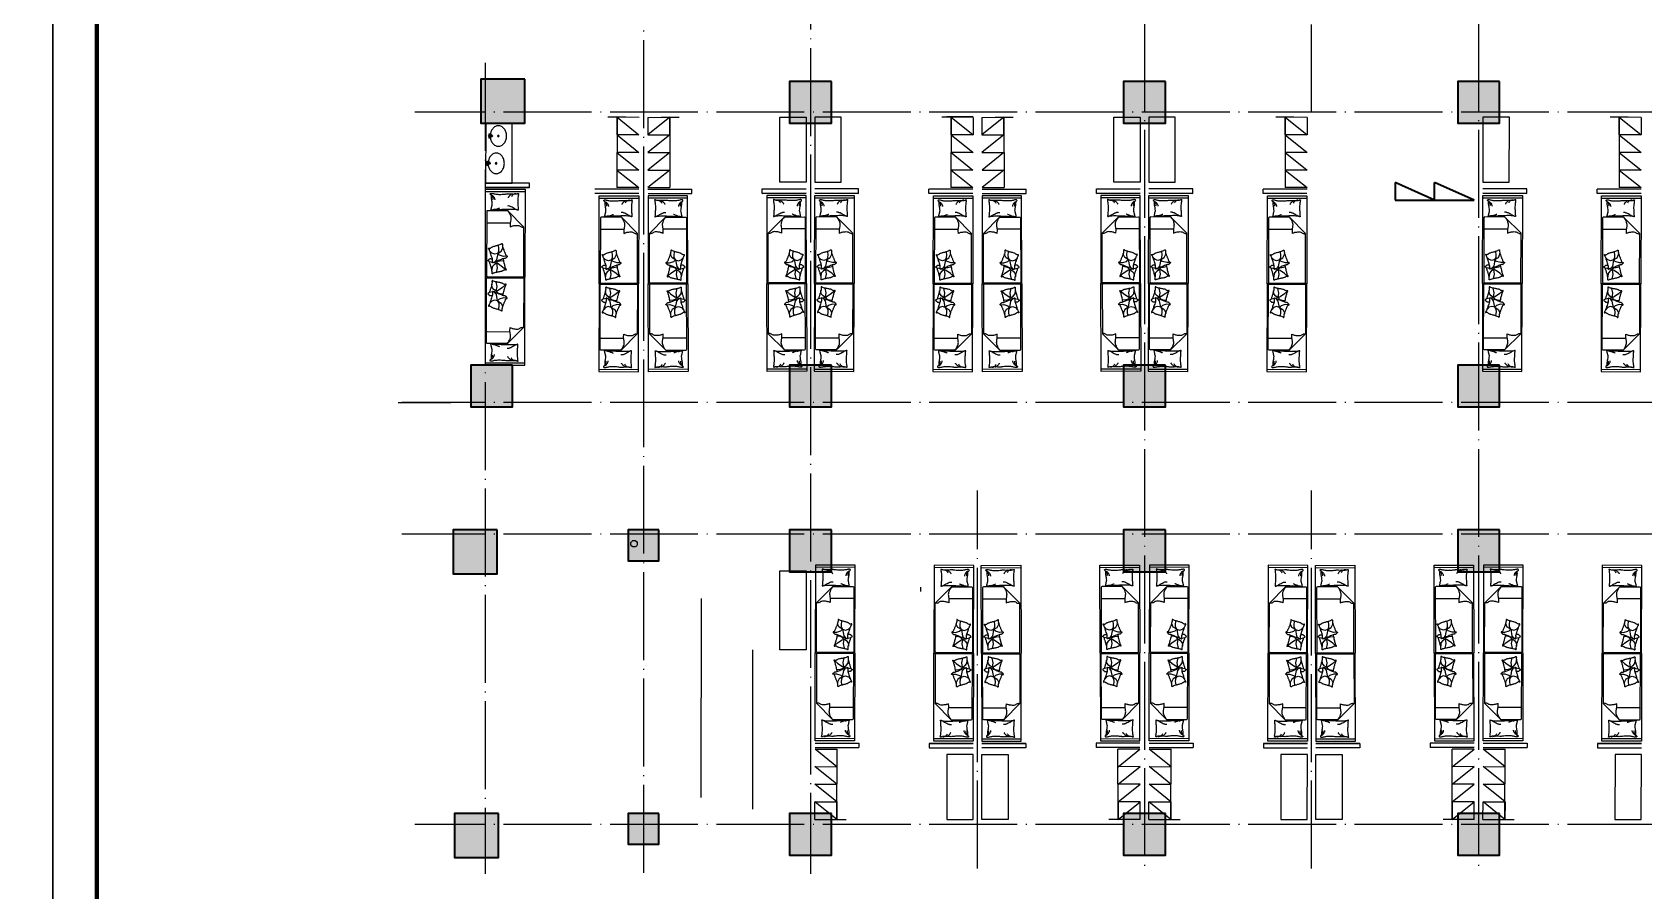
# Model space of a CAD drawing. Extents: x 39238 to 748440, y -374049 to 522939.
# Drawn here: x 157567 to 194230, y 189138 to 208667 of the extents above; entities that cross this region are included whole.
import ezdxf

# ---------------------------------------------------------------- set-up
doc = ezdxf.new("R2010")
doc.units = 0
doc.header["$LTSCALE"] = 1000
doc.header["$MEASUREMENT"] = 0
doc.linetypes.add('DOTE', pattern=[2.42, 2, -0.2, 0.02, -0.2])
for name, color, linetype in [('DOTE', 1, 'DOTE'), ('GROUND', 2, 'Continuous'), ('LVTRY', 6, 'Continuous'), ('PUB_TITLE', 7, 'Continuous'), ('WALL', 2, 'Continuous'), ('家具', 8, 'Continuous')]:
    doc.layers.add(name, color=color, linetype=linetype)
doc.layers.add('砼柱', color=2, linetype='Continuous', lineweight=35)
doc.styles.add('DIM_FONT', font='simplex_.ttf', dxfattribs={"width": 0.7, "bigfont": 'GBCBIG'})

# ---------------------------------------------------------------- blocks, each defined once
blk = doc.blocks.new('M_C55HKH')
for p, q in [((0, -52), (900, -52)), ((26, -509), (26, -1968)), ((503, -489), (46, -489)), ((503, -489), (872, -858)), ((46, -761), (564, -761)), ((872, -1968), (872, -858)), ((146, -1456), (100, -1409)), ((211, -1478), (146, -1456)), ((278, -1459), (211, -1478)), ((278, -1459), (251, -1606)), ((278, -1459), (305, -1407)), ((278, -1459), (357, -1410)), ((317, -1498), (278, -1459)), ((299, -1273), (295, -1270)), ((307, -1352), (299, -1273)), ((305, -1407), (307, -1352)), ((357, -1410), (393, -1337)), ((393, -1337), (392, -1318)), ((163, -1664), (89, -1649)), ((154, -1766), (147, -1841)), ((196, -1718), (154, -1766)), ((249, -1682), (175, -1667)), ((249, -1682), (196, -1718)), ((219, -1643), (211, -1652)), ((251, -1606), (219, -1643)), ((266, -1787), (243, -1892)), ((249, -1682), (286, -1639)), ((249, -1682), (266, -1787)), ((292, -1700), (249, -1682)), ((286, -1639), (333, -1628)), ((391, -1769), (292, -1700)), ((412, -1527), (317, -1498)), ((333, -1628), (405, -1618)), ((469, -1839), (391, -1769)), ((495, -1523), (412, -1527)), ((46, -1988), (852, -1988))]:
    blk.add_line(p, q)
blk.add_lwpolyline([(0, -2000), (0, 0), (900, 0), (900, -2000)], close=True)
for points in [[(135, -134, -0.263368), (107, -115, -0.494818), (116, -96, -0.049225), (134, -94, -0.036831), (158, -96, -0.031893), (196, -104, 0.035782), (230, -111, 0.032941), (319, -117, 0.026564), (430, -111, 0.017905), (468, -106, -0.033397), (488, -104, -0.03204), (525, -104, 0.018442), (590, -107, 0.010837), (654, -107, 0.014624), (702, -104, 0.111249), (725, -96, -0.153708), (742, -92, -0.076444), (749, -94, -0.215512), (751, -96, -0.585858), (748, -99, 0.363489), (744, -102, 0.191716), (743, -113, -0.129675), (745, -130, -0.01735), (742, -147, 0.019326), (740, -162, 0.018818), (733, -230, 0.021828), (732, -289, 0.006204), (734, -323, 0.001963), (740, -430, 0.028341), (744, -466, -0.117014), (744, -475, -0.36606), (742, -476, -0.03973), (728, -473, -0.048309), (715, -468, 0.062981), (704, -464, 0.04058), (681, -461, 0.014345), (614, -458, 0.005484), (488, -459, 0.007153), (392, -462, 0.008762), (350, -465, -0.008153), (304, -468, -0.06251), (247, -463, 0.078669), (201, -461, 0.047825), (179, -466, -0.034494), (148, -473, -0.023571), (123, -476, -0.510228), (122, -475), (129, -445), (150, -363, 0.073041), (152, -343, 0.023305), (146, -282, 0.018299), (142, -259, -0.01097), (135, -221, -0.042281), (132, -187, -0.027201), (135, -133)], [(133, -150, -0.05369), (148, -163, -0.070312), (156, -175, -0.015448), (159, -183, -0.013244), (163, -194, -0.082127), (166, -212, -0.064164), (163, -235)], [(135, -134, -0.077379), (170, -159, -0.077379), (195, -194, -0.047525), (205, -218, -0.047525), (210, -244)], [(609, -107, 0.027842), (585, -118, 0.048685), (573, -126, 0.023666), (545, -150, 0.031223), (526, -171, 0.046801), (521, -179, 0.023191), (513, -196)], [(691, -102, 0.088153), (656, -105, 0.088153), (625, -120, 0.077547), (604, -142, 0.077547), (590, -169)], [(225, -460, 0.009729), (253, -451, 0.009729), (280, -441, 0.007971), (301, -432, 0.007971), (323, -423)], [(695, -462, 0.016108), (656, -436, 0.024599), (629, -421, 0.009477), (580, -397, 0.015937), (550, -385, 0.072521), (534, -381, 0.033339), (498, -381)], [(503, -489, -0.085272), (566, -599, -0.124044), (575, -686), (562, -782), (563, -854)], [(563, -854, -0.027362), (602, -838, -0.040834), (629, -830, -0.038441), (717, -821, -0.076528), (761, -826, -0.103649), (788, -840, 0.093398), (818, -857, 0.072727), (841, -861, 0.052315), (872, -858)], [(400, -1581, 0.025626), (402, -1591, 0.0108), (426, -1697, 0.00456), (445, -1769, 0.01125), (454, -1797, 0.069394), (462, -1813, -0.079756), (468, -1827, -0.106399), (469, -1839, -0.328642), (466, -1842, -0.299547), (461, -1840, 0.189917), (454, -1835, 0.033518), (446, -1833, 0.075627), (442, -1833, 0.053489), (436, -1835, 0.017838), (418, -1843, 0.038394), (397, -1855, -0.059529), (384, -1862, -0.035943), (362, -1869, -0.011245), (291, -1884, -0.006203), (259, -1889, 0.010783), (241, -1893, 0.019485), (230, -1895, 0.005062), (188, -1908, 0.101392), (167, -1919, -0.223768), (156, -1922, -0.25558), (153, -1920, -0.081563), (150, -1907, -0.071805), (151, -1893, 0.069985), (152, -1879, 0.03546), (145, -1831, 0.029432), (130, -1774, 0.001554), (121, -1746, -0.00152), (112, -1718, -0.004735), (102, -1689, 0.00382), (91, -1653, 0.296001), (66, -1634, -0.649774), (61, -1616, -0.02319), (65, -1613, 0.0288), (68, -1610, 0.005727), (73, -1605, -0.004358), (80, -1599, -0.027528), (94, -1586, -0.046214), (104, -1580, -0.194121), (117, -1579, 0.133719), (137, -1580, 0.005779), (155, -1575, 0.008882)]]:
    blk.add_lwpolyline(points, format="xyb")
blk.add_lwpolyline([(345, -1251, 0.101392), (366, -1238, -0.223768), (377, -1234, -0.25558), (380, -1236, -0.081563), (384, -1249, -0.071805), (384, -1263, 0.069985), (384, -1277, 0.03546), (394, -1324, 0.029432), (414, -1380, 0.001554), (425, -1407, -0.00152), (437, -1434, -0.004735), (448, -1462, 0.00382), (462, -1497, 0.296001), (488, -1515, -0.649774), (495, -1532, -0.02319), (491, -1536, 0.0288), (488, -1539, 0.005727), (484, -1544, -0.004358), (478, -1551, -0.027528), (464, -1564, -0.046214), (455, -1571, -0.194121), (442, -1573, 0.133719), (422, -1574, 0.011505), (387, -1586, 0.008882), (343, -1604, 0.012426), (286, -1629, -0.033612), (264, -1637), (218, -1652), (182, -1663, 0.224341), (170, -1674, -0.722772), (163, -1673, -0.103513), (163, -1670, 0.053465), (163, -1664, 0.030109), (161, -1646, -0.031436), (159, -1628, -0.05324), (160, -1616, 0.05518), (161, -1604, 0.056271), (157, -1583, 0.0108), (124, -1480, 0.00456), (100, -1409, 0.01125), (89, -1381, 0.069394), (80, -1366, -0.079756), (73, -1353, -0.106399), (71, -1341, -0.328642), (74, -1338, -0.299547), (79, -1340, 0.189917), (86, -1344, 0.033518), (94, -1345, 0.075627), (98, -1345, 0.053489), (104, -1343, 0.017838), (122, -1333, 0.038394), (141, -1319, -0.059529), (154, -1311, -0.035943), (175, -1303, -0.011245), (245, -1283, -0.006203), (276, -1275, 0.010783), (295, -1270, 0.019485), (305, -1266, 0.005062)], format="xyb", close=True)
for centre, start, end in [((46, -509), 90, 180), ((46, -741), 180, 270), ((46, -1968), 180, 270), ((852, -1968), 270, 0)]:
    blk.add_arc(centre, 20, start, end)
at = {"style": 'DIM_FONT', "width": 0.8, "flags": 9}
for tag in ['XSIZE', 'YSIZE']:
    blk.add_attdef(tag, (0, 0), '', height=0.5, dxfattribs=at)
blk = doc.blocks.new('sde')
for p, q in [((193374, 243331), (193879, 243331)), ((193374, 243331), (193374, 242931)), ((193874, 243331), (193374, 242931)), ((193874, 242931), (193874, 243331)), ((193874, 243331), (193874, 241732)), ((193374, 242931), (193874, 242931)), ((193874, 242931), (193374, 242531)), ((193374, 242531), (193874, 242531)), ((193874, 242531), (193374, 242131)), ((193374, 242131), (193874, 242131)), ((193874, 242131), (193374, 241732)), ((193374, 241732), (193874, 241732)), ((193374, 241695), (194374, 241695)), ((194374, 241595), (194374, 241695)), ((195974, 241695), (196974, 241695)), ((195974, 241595), (195974, 241695)), ((193374, 241595), (194374, 241595)), ((193374, 241595), (194374, 241595)), ((195974, 241595), (196974, 241595)), ((196974, 241595), (195974, 241595))]:
    blk.add_line(p, q)
at = {"layer": 'LVTRY'}
blk.add_lwpolyline([(196975, 243327), (196975, 241846), (196375, 241846), (196375, 243327)], close=True, dxfattribs=at)
at = {"layer": 'WALL'}
blk.add_line((193674, 243331), (194084, 243330), dxfattribs=at)
at = {"layer": '家具', "xscale": -1, "rotation": 359.9999999533093}
for p in [(194274, 241545), (196974, 241545)]:
    blk.add_blockref('M_C55HKH', p, dxfattribs=at)
at = {"layer": '家具', "rotation": 179.9999999533093}
for p in [(194274, 237545), (196974, 237545)]:
    blk.add_blockref('M_C55HKH', p, dxfattribs=at)
blk = doc.blocks.new('fgtr')
h = blk.add_hatch(color=256)
h.paths.add_polyline_path([(537270, -370335), (536270, -370335), (536270, -371335), (537270, -371335)])
h.paths.add_polyline_path([(537220, -363885), (536270, -363885), (536270, -364835), (537220, -364835)])
h.paths.add_polyline_path([(536670, -360135), (535720, -360135), (535720, -361085), (536670, -361085)])
h.paths.add_polyline_path([(536670, -353635), (535670, -353635), (535670, -354635), (536670, -354635)])
h.paths.add_polyline_path([(533320, -370335), (532620, -370335), (532620, -371035), (533320, -371035)])
h.paths.add_polyline_path([(533320, -363885), (532620, -363885), (532620, -364585), (533320, -364585)])
h.paths.add_polyline_path([(537220, -322935), (536270, -322935), (536270, -323885), (537220, -323885)])
h.paths.add_polyline_path([(536670, -326685), (535720, -326685), (535720, -327635), (536670, -327635)])
h.paths.add_polyline_path([(536670, -333135), (535670, -333135), (535670, -334135), (536670, -334135)])
h.paths.add_polyline_path([(533320, -323185), (532620, -323185), (532620, -323885), (533320, -323885)])
h.paths.add_polyline_path([(508570, -351510), (507970, -351510), (507970, -352110), (508570, -352110)])
h.paths.add_polyline_path([(508570, -348210), (507970, -348210), (507970, -348810), (508570, -348810)])
h.paths.add_polyline_path([(508570, -342985), (507970, -342985), (507970, -343585), (508570, -343585)])
h.paths.add_polyline_path([(508570, -335735), (507970, -335735), (507970, -336335), (508570, -336335)])
h.paths.add_polyline_path([(514370, -351510), (513720, -351510), (513720, -352160), (514370, -352160)])
h.paths.add_polyline_path([(502820, -351510), (502170, -351510), (502170, -352160), (502820, -352160)])
h.paths.add_polyline_path([(514320, -348210), (513720, -348210), (513720, -348810), (514320, -348810)])
h.paths.add_polyline_path([(502820, -348210), (502220, -348210), (502220, -348810), (502820, -348810)])
h.paths.add_polyline_path([(502820, -342985), (502220, -342985), (502220, -343585), (502820, -343585)])
h.paths.add_polyline_path([(514320, -342985), (513720, -342985), (513720, -343585), (514320, -343585)])
h.paths.add_polyline_path([(514370, -335685), (513720, -335685), (513720, -336335), (514370, -336335)])
h.paths.add_polyline_path([(502820, -335685), (502170, -335685), (502170, -336335), (502820, -336335)])
h.paths.add_polyline_path([(502920, -370335), (502220, -370335), (502220, -371035), (502920, -371035)])
h.paths.add_polyline_path([(502920, -363885), (502220, -363885), (502220, -364585), (502920, -364585)])
h.paths.add_polyline_path([(499270, -370335), (498270, -370335), (498270, -371335), (499270, -371335)])
h.paths.add_polyline_path([(499245, -363885), (498245, -363885), (498245, -364885), (499245, -364885)])
h.paths.add_polyline_path([(499595, -360135), (498645, -360135), (498645, -361085), (499595, -361085)])
h.paths.add_polyline_path([(499870, -353635), (498870, -353635), (498870, -354635), (499870, -354635)])
h.paths.add_polyline_path([(506845, -370335), (505895, -370335), (505895, -371285), (506845, -371285)])
h.paths.add_polyline_path([(506845, -363885), (505895, -363885), (505895, -364835), (506845, -364835)])
h.paths.add_polyline_path([(506845, -360135), (505895, -360135), (505895, -361085), (506845, -361085)])
h.paths.add_polyline_path([(506845, -353685), (505895, -353685), (505895, -354635), (506845, -354635)])
h.paths.add_polyline_path([(529645, -370335), (528695, -370335), (528695, -371285), (529645, -371285)])
h.paths.add_polyline_path([(529645, -363885), (528695, -363885), (528695, -364835), (529645, -364835)])
h.paths.add_polyline_path([(529645, -360135), (528695, -360135), (528695, -361085), (529645, -361085)])
h.paths.add_polyline_path([(529645, -353685), (528695, -353685), (528695, -354635), (529645, -354635)])
h.paths.add_polyline_path([(522045, -370335), (521095, -370335), (521095, -371285), (522045, -371285)])
h.paths.add_polyline_path([(522045, -363885), (521095, -363885), (521095, -364835), (522045, -364835)])
h.paths.add_polyline_path([(522045, -360135), (521095, -360135), (521095, -361085), (522045, -361085)])
h.paths.add_polyline_path([(522045, -353685), (521095, -353685), (521095, -354635), (522045, -354635)])
h.paths.add_polyline_path([(514445, -370335), (513495, -370335), (513495, -371285), (514445, -371285)])
h.paths.add_polyline_path([(514445, -363885), (513495, -363885), (513495, -364835), (514445, -364835)])
h.paths.add_polyline_path([(514445, -360135), (513495, -360135), (513495, -361085), (514445, -361085)])
h.paths.add_polyline_path([(514445, -353685), (513495, -353685), (513495, -354635), (514445, -354635)])
h.paths.add_polyline_path([(529645, -322935), (528695, -322935), (528695, -323885), (529645, -323885)])
h.paths.add_polyline_path([(529645, -326685), (528695, -326685), (528695, -327635), (529645, -327635)])
h.paths.add_polyline_path([(529645, -333135), (528695, -333135), (528695, -334085), (529645, -334085)])
h.paths.add_polyline_path([(522045, -322935), (521095, -322935), (521095, -323885), (522045, -323885)])
h.paths.add_polyline_path([(522045, -326685), (521095, -326685), (521095, -327635), (522045, -327635)])
h.paths.add_polyline_path([(522045, -333135), (521095, -333135), (521095, -334085), (522045, -334085)])
h.paths.add_polyline_path([(514445, -322935), (513495, -322935), (513495, -323885), (514445, -323885)])
h.paths.add_polyline_path([(514445, -326685), (513495, -326685), (513495, -327635), (514445, -327635)])
h.paths.add_polyline_path([(514445, -333135), (513495, -333135), (513495, -334085), (514445, -334085)])
h.paths.add_polyline_path([(506845, -322935), (505895, -322935), (505895, -323885), (506845, -323885)])
h.paths.add_polyline_path([(506845, -326685), (505895, -326685), (505895, -327635), (506845, -327635)])
h.paths.add_polyline_path([(506845, -333135), (505895, -333135), (505895, -334085), (506845, -334085)])
h.paths.add_polyline_path([(502920, -323185), (502220, -323185), (502220, -323885), (502920, -323885)])
h.paths.add_polyline_path([(499270, -322935), (498320, -322935), (498320, -323885), (499270, -323885)])
h.paths.add_polyline_path([(499820, -326685), (498870, -326685), (498870, -327635), (499820, -327635)])
h.paths.add_polyline_path([(499870, -333135), (498870, -333135), (498870, -334135), (499870, -334135)])
at = {"layer": '砼柱'}
for points in [[(499870, -353635), (498870, -353635), (498870, -354635), (499870, -354635)], [(506845, -353685), (505895, -353685), (505895, -354635), (506845, -354635)], [(514445, -353685), (513495, -353685), (513495, -354635), (514445, -354635)], [(522045, -353685), (521095, -353685), (521095, -354635), (522045, -354635)], [(499595, -360135), (498645, -360135), (498645, -361085), (499595, -361085)], [(506845, -360135), (505895, -360135), (505895, -361085), (506845, -361085)], [(514445, -360135), (513495, -360135), (513495, -361085), (514445, -361085)], [(522045, -360135), (521095, -360135), (521095, -361085), (522045, -361085)], [(499245, -363885), (498245, -363885), (498245, -364885), (499245, -364885)], [(502920, -363885), (502220, -363885), (502220, -364585), (502920, -364585)], [(506845, -363885), (505895, -363885), (505895, -364835), (506845, -364835)], [(514445, -363885), (513495, -363885), (513495, -364835), (514445, -364835)], [(522045, -363885), (521095, -363885), (521095, -364835), (522045, -364835)], [(499270, -370335), (498270, -370335), (498270, -371335), (499270, -371335)], [(502920, -370335), (502220, -370335), (502220, -371035), (502920, -371035)], [(506845, -370335), (505895, -370335), (505895, -371285), (506845, -371285)], [(514445, -370335), (513495, -370335), (513495, -371285), (514445, -371285)], [(522045, -370335), (521095, -370335), (521095, -371285), (522045, -371285)]]:
    blk.add_lwpolyline(points, close=True, dxfattribs=at)
blk = doc.blocks.new('$lvtry$00000194')
at = {"color": 0}
for p, q in [((-17, -27), (-17, -17)), ((17, -27), (17, -17))]:
    blk.add_line(p, q, dxfattribs=at)
blk.add_lwpolyline([(14, -39, -0.067374), (92, -53, -0.088152), (166, -93, -0.105269), (218, -155, -0.121685), (235, -224, -0.121685), (218, -292, -0.105269), (166, -355, -0.088152), (92, -394, -0.078966), (0, -409, -0.078966), (-92, -394, -0.088152), (-166, -355, -0.105269), (-218, -292, -0.121685), (-235, -224, -0.121685), (-218, -155, -0.105269), (-166, -93, -0.088152), (-92, -53, -0.059935), (-23, -40, -0.059935)], format="xyb", dxfattribs=at)
for centre, radius in [((0, -221), 20), ((0, -27), 16.7), ((0, -221), 15)]:
    blk.add_circle(centre, radius, dxfattribs=at)
for centre, radius, start, end in [((0, -17), 16.7, 0, 180), ((-40, -17), 10.1, 106.6096, 258.1648), ((-64, 250), 259, 274.7069, 282.3732), ((-75, -197), 173, 71.36, 79.1873), ((-29, -63), 6.77, 155.344, 308.3224), ((-171, 35), 166, 324.8411, 338.1337), ((-171, 35), 170, 324.8411, 331.3523), ((-29, -63), 3.37, 155.344, 308.3224), ((100, -178), 170, 132.3141, 138.8253), ((100, -178), 166, 125.5327, 138.8253), ((-12, -42), 10.6, 201.8924, 261.774), ((-381, -99), 372, 2.3982, 6.7627), ((0, -80), 9.9, 201.7837, 338.2163), ((64, 250), 259, 257.6268, 265.2931), ((381, -99), 372, 170.1008, 177.6018), ((75, -197), 173, 100.8127, 110.4191), ((40, -17), 10.1, 281.8352, 73.3904)]:
    blk.add_arc(centre, radius, start, end, dxfattribs=at)
for p in [(0, -27), (0, -221)]:
    blk.add_point(p, dxfattribs=at)

msp = doc.modelspace()

# ---------------------------------------------------------------- linework, layer by layer
for p, q in [((171372, 206731), (170867, 206732)), ((170872, 206732), (170868, 205133)), ((170871, 206332), (170872, 206732)), ((170872, 206732), (171371, 206331)), ((175372, 206746), (175872, 206746)), ((178972, 206746), (178372, 206746)), ((171371, 206331), (170871, 206332)), ((170871, 206332), (171370, 205931)), ((171370, 205931), (170870, 205932)), ((170870, 205932), (171369, 205531)), ((171370, 205531), (170869, 205533)), ((170869, 205533), (171368, 205132)), ((168882, 205235), (167882, 205237)), ((168882, 205135), (167882, 205137)), ((167882, 205137), (168882, 205135)), ((168882, 205135), (168882, 205235)), ((171368, 205095), (170368, 205097)), ((171368, 204995), (170368, 204997)), ((171368, 204995), (170368, 204997)), ((171369, 205132), (170868, 205133)), ((172785, 191259), (172790, 195784)), ((177772, 196047), (177772, 195947)), ((173960, 190992), (173960, 194617))]:
    msp.add_line(p, q)
at = {"color": 5}
msp.add_circle((171258, 197033), 75, dxfattribs=at)
at = {"layer": 'DOTE'}
for p, q in [((182872, 245166), (182872, 189526)), ((186672, 206846), (186672, 245166)), ((190472, 245166), (190472, 189526)), ((171472, 227846), (171472, 189526)), ((175272, 227666), (175272, 189526)), ((167872, 207968), (167872, 189526)), ((167872, 207968), (167872, 189526)), ((167872, 207968), (167872, 189526)), ((206592, 206846), (166272, 206846)), ((206592, 200246), (165972, 200246)), ((206592, 200246), (165972, 200246)), ((179072, 189646), (179072, 198246)), ((186672, 189646), (186672, 198246)), ((206592, 197246), (165972, 197246)), ((206592, 197246), (165972, 197246)), ((206592, 190646), (166272, 190646)), ((206592, 190646), (166272, 190646)), ((206592, 190646), (166272, 190646)), ((206592, 190646), (166272, 190646))]:
    msp.add_line(p, q, dxfattribs=at)
at = {"layer": 'GROUND'}
msp.add_line((165892, 200246), (167092, 200246), dxfattribs=at)
at = {"layer": 'LVTRY'}
for points in [[(167886, 206596), (167882, 205237), (168482, 205236), (168486, 206596)], [(175172, 196416), (175172, 194616), (174572, 194616), (174572, 196416)]]:
    msp.add_lwpolyline(points, close=True, dxfattribs=at)
at = {"layer": 'PUB_TITLE', "color": 4}
for points in [[(98638, 169856), (158038, 169856), (158038, 253956), (98638, 253956)], [(158038, 169856), (217438, 169856), (217438, 253956), (158038, 253956)]]:
    msp.add_lwpolyline(points, close=True, dxfattribs=at)
at = {"layer": 'PUB_TITLE', "color": 4, "const_width": 100}
msp.add_lwpolyline([(159038, 170856), (216438, 170856), (216438, 251456), (159038, 251456)], close=True, dxfattribs=at)
at = {"layer": 'WALL'}
msp.add_line((171072, 206732), (170663, 206732), dxfattribs=at)
at = {"layer": '砼柱'}
for p, q in [((188572, 205246), (188572, 204846)), ((189472, 204846), (188572, 205246)), ((189472, 204846), (189472, 205246)), ((190372, 204846), (189472, 205246)), ((188572, 204846), (190372, 204846))]:
    msp.add_line(p, q, dxfattribs=at)

# ---------------------------------------------------------------- block references
msp.add_blockref('fgtr', (-331098, 561231))
for p, rotation in [((-21192, -37084), 0.143570354950721), ((-13592, -37084), 0.1435688322805664), ((375536, 434576), 180.1435688338638), ((383136, 434576), 180.1435688338639)]:
    msp.add_blockref('sde', p, dxfattribs=dict(rotation=rotation))
at = {"xscale": -1}
for p, rotation in [((371736, -37084), 359.8564312611005), ((379336, -37084), 359.8564312611005), ((386936, -37084), 359.8564312611005), ((-17392, 434576), 179.856431261099), ((-9792, 434576), 179.856431261099), ((-2192, 434576), 179.856431261099)]:
    msp.add_blockref('sde', p, dxfattribs=dict(at, rotation=rotation))
at = {"layer": 'LVTRY', "xscale": -1, "rotation": 89.85642969361902}
for p in [(167949, 206307), (167899, 205685)]:
    msp.add_blockref('$lvtry$00000194', p, dxfattribs=at)
at = {"layer": '家具'}
for p, rotation in [((167882, 205096), 359.8564297212291), ((170468, 204947), 359.8564297212289)]:
    msp.add_blockref('M_C55HKH', p, dxfattribs=dict(at, rotation=rotation))
at = {"layer": '家具', "extrusion": (0, 0, -1), "zscale": -1}
for p, rotation in [((-167872, 201096), 180.1435702787709), ((-170458, 200947), 180.1435702787711)]:
    msp.add_blockref('M_C55HKH', p, dxfattribs=dict(at, rotation=rotation))

doc.saveas('drawing.dxf')
